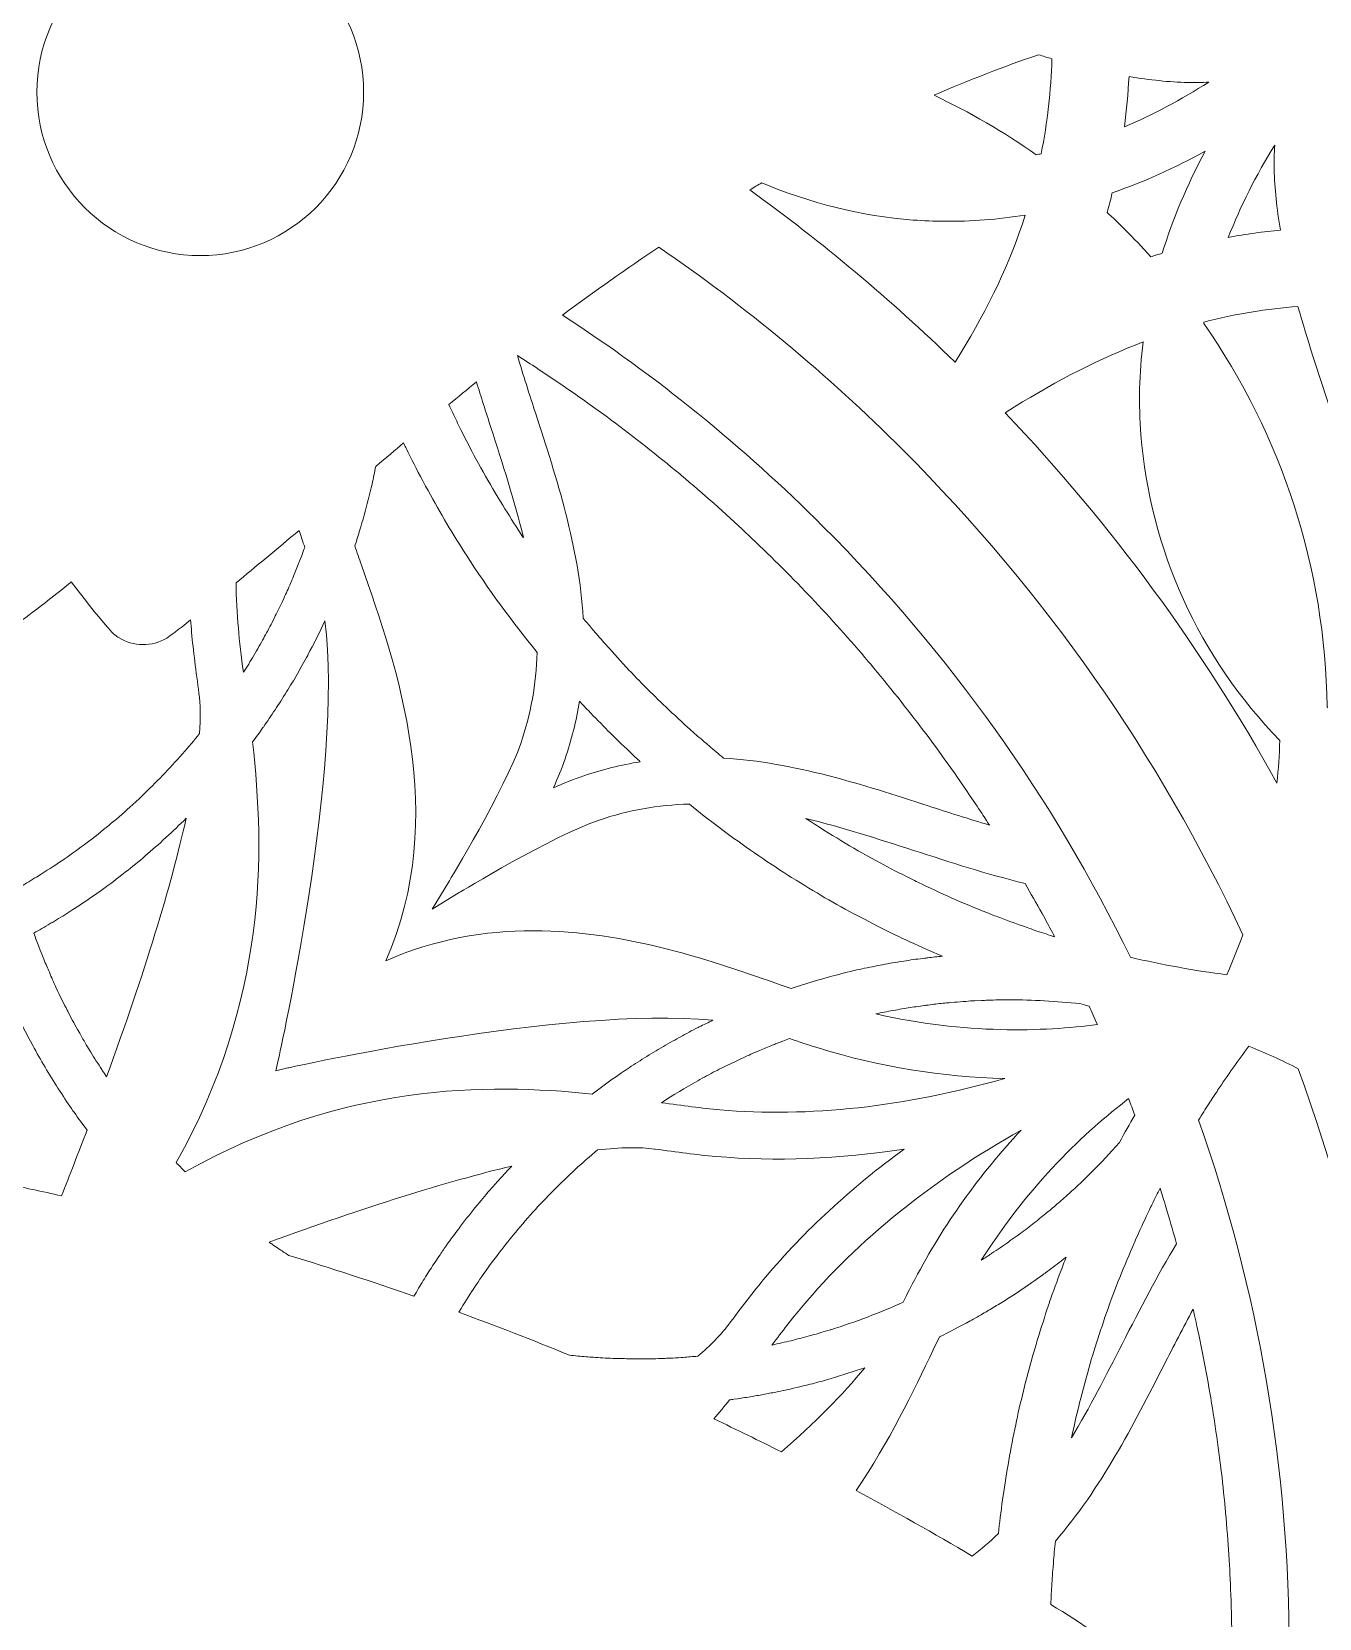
# Model space of a CAD drawing. Header units: millimetres. Extents: x 31 to 886, y -1164 to 562.
# Drawn here: x 218.8 to 302.2, y -901.2 to -798.5 of the extents above; entities that cross this region are included whole.
import ezdxf

# ---------------------------------------------------------------- set-up
doc = ezdxf.new("R2010")
doc.units = ezdxf.units.MM
doc.header["$MEASUREMENT"] = 0
doc.layers.add('Layer 2', color=7, linetype='Continuous')

msp = doc.modelspace()

# ---------------------------------------------------------------- linework, layer by layer
at = {"layer": 'Layer 2', "lineweight": 0}
for points, knots in [([(229.7, -812.98), (223.87, -812.98), (219.12, -808.24), (219.12, -802.4), (219.12, -796.57), (223.87, -791.82), (229.7, -791.82), (235.54, -791.82), (240.28, -796.57), (240.28, -802.4), (240.28, -808.24), (235.54, -812.98), (229.7, -812.98)], [0, 0, 0, 0, 1, 1, 1, 2, 2, 2, 3, 3, 3, 4, 4, 4, 4]), ([(284.16, -806.39), (284.05, -806.41), (283.95, -806.44), (283.84, -806.46), (281.75, -804.98), (279.53, -803.69), (277.22, -802.6), (279.48, -801.62), (281.73, -800.75), (283.98, -799.98), (284.27, -800.07), (284.56, -800.16), (284.86, -800.24), (284.8, -802.29), (284.57, -804.36), (284.16, -806.39)], [0, 0, 0, 0, 1, 1, 1, 2, 2, 2, 3, 3, 3, 4, 4, 4, 5, 5, 5, 5]), ([(289.55, -804.65), (289.69, -803.56), (289.79, -802.47), (289.85, -801.39), (291.21, -801.62), (292.46, -801.74), (293.65, -801.78), (294.1, -801.79), (294.55, -801.78), (295.01, -801.75), (293.22, -802.9), (291.39, -803.87), (289.55, -804.65)], [0, 0, 0, 0, 1, 1, 1, 2, 2, 2, 3, 3, 3, 4, 4, 4, 4]), ([(294.77, -806.23), (293.62, -808.39), (292.69, -810.6), (292, -812.83), (291.75, -812.9), (291.5, -812.98), (291.26, -813.06), (290.67, -812.4), (290.14, -811.85), (289.63, -811.33), (289.21, -810.92), (288.79, -810.52), (288.43, -810.19), (288.55, -809.76), (288.66, -809.33), (288.76, -808.92), (290.79, -808.22), (292.81, -807.31), (294.77, -806.23)], [0, 0, 0, 0, 1, 1, 1, 2, 2, 2, 3, 3, 3, 4, 4, 4, 5, 5, 5, 6, 6, 6, 6]), ([(299.65, -811.33), (298.56, -811.43), (297.43, -811.59), (296.28, -811.8), (297.06, -809.79), (298.07, -807.79), (299.29, -805.83), (299.25, -806.36), (299.24, -806.88), (299.25, -807.39), (299.28, -808.63), (299.41, -809.92), (299.65, -811.33)], [0, 0, 0, 0, 1, 1, 1, 2, 2, 2, 3, 3, 3, 4, 4, 4, 4]), ([(275.88, -810.68), (276.54, -810.73), (277.22, -810.76), (277.89, -810.76), (279.61, -810.78), (281.37, -810.64), (283.13, -810.36), (282.15, -813.41), (280.74, -816.41), (278.95, -819.28), (278.95, -819.28), (278.58, -819.87), (278.58, -819.87), (274.42, -815.83), (269.97, -812.1), (265.29, -808.73), (265.55, -808.57), (265.81, -808.42), (266.06, -808.27), (269.19, -809.59), (272.52, -810.41), (275.88, -810.68)], [0, 0, 0, 0, 1, 1, 1, 2, 2, 2, 3, 3, 3, 4, 4, 4, 5, 5, 5, 6, 6, 6, 7, 7, 7, 7]), ([(289.94, -858.41), (284.93, -848.1), (278.23, -838.71), (270.03, -830.51), (264.87, -825.35), (259.22, -820.77), (253.16, -816.83), (255.24, -815.28), (257.33, -813.82), (259.4, -812.43), (265.03, -816.29), (270.33, -820.68), (275.2, -825.56), (284.38, -834.74), (291.79, -845.3), (297.22, -856.95), (296.92, -857.79), (296.57, -858.64), (296.18, -859.54), (294.12, -859.27), (292.03, -858.89), (289.94, -858.41)], [0, 0, 0, 0, 1, 1, 1, 2, 2, 2, 3, 3, 3, 4, 4, 4, 5, 5, 5, 6, 6, 6, 7, 7, 7, 7]), ([(302.68, -842.19), (302.54, -833.23), (299.78, -824.66), (294.69, -817.38), (294.69, -817.35), (294.7, -817.32), (294.7, -817.29), (296.74, -816.76), (298.79, -816.41), (300.79, -816.28), (301.39, -818.42), (302.11, -820.56), (302.8, -822.64), (302.8, -822.64), (302.81, -822.66), (302.81, -822.66), (304.04, -826.36), (305.21, -829.86), (305.65, -832.98), (305.68, -833.18), (306.3, -837.83), (304.59, -843.9), (304.36, -843.72), (304.15, -843.54), (303.94, -843.37), (303.55, -843.02), (303.14, -842.65), (302.68, -842.19)], [0, 0, 0, 0, 1, 1, 1, 2, 2, 2, 3, 3, 3, 4, 4, 4, 5, 5, 5, 6, 6, 6, 7, 7, 7, 8, 8, 8, 9, 9, 9, 9]), ([(290.76, -818.57), (290.51, -820.6), (290.46, -822.62), (290.62, -824.58), (291.2, -832), (294.39, -839.02), (299.62, -844.38), (299.58, -845.31), (299.52, -846.23), (299.43, -847.13), (294.64, -838.46), (288.72, -830.4), (281.83, -823.16), (281.83, -823.16), (282.44, -822.78), (282.44, -822.78), (285.22, -821.04), (288.01, -819.63), (290.76, -818.57)], [0, 0, 0, 0, 1, 1, 1, 2, 2, 2, 3, 3, 3, 4, 4, 4, 5, 5, 5, 6, 6, 6, 6]), ([(276.84, -848.6), (272.58, -847.22), (268.18, -845.79), (263.59, -845.51), (263.28, -845.25), (262.96, -844.98), (262.65, -844.72), (262.52, -844.61), (262.4, -844.5), (262.27, -844.39), (261.97, -844.14), (261.68, -843.88), (261.38, -843.62), (261.16, -843.42), (260.94, -843.22), (260.72, -843.01), (260.72, -843.01), (260.61, -842.91), (260.61, -842.91), (260.43, -842.74), (260.25, -842.58), (260.07, -842.41), (259.53, -841.9), (259.12, -841.5), (258.72, -841.1), (258.34, -840.72), (257.93, -840.3), (257.44, -839.79), (257.31, -839.65), (257.18, -839.51), (257.05, -839.37), (257.05, -839.37), (256.93, -839.24), (256.93, -839.24), (256.7, -838.98), (256.47, -838.73), (256.24, -838.47), (256.03, -838.23), (255.81, -837.99), (255.6, -837.75), (255.45, -837.58), (255.3, -837.4), (255.15, -837.23), (255.15, -837.23), (255.04, -837.09), (255.04, -837.09), (254.86, -836.88), (254.68, -836.67), (254.51, -836.46), (254.23, -831.86), (252.8, -827.44), (251.41, -823.17), (251.02, -821.97), (250.62, -820.72), (250.24, -819.45), (250.68, -819.73), (251.12, -820.01), (251.55, -820.3), (251.55, -820.3), (251.59, -820.33), (251.59, -820.33), (253.15, -821.35), (254.72, -822.45), (256.27, -823.6), (256.27, -823.6), (256.32, -823.63), (256.32, -823.63), (257.81, -824.74), (259.3, -825.92), (260.75, -827.12), (260.75, -827.12), (260.86, -827.22), (260.86, -827.22), (262.28, -828.41), (263.69, -829.65), (265.04, -830.92), (265.04, -830.92), (265.18, -831.05), (265.18, -831.05), (266.51, -832.31), (267.84, -833.63), (269.12, -834.97), (269.12, -834.97), (269.26, -835.12), (269.26, -835.12), (270.53, -836.47), (271.78, -837.86), (272.96, -839.25), (272.96, -839.25), (273.1, -839.42), (273.1, -839.42), (274.3, -840.84), (275.46, -842.3), (276.56, -843.76), (276.56, -843.76), (276.69, -843.93), (276.69, -843.93), (277.81, -845.42), (278.89, -846.95), (279.91, -848.48), (279.91, -848.48), (280.01, -848.63), (280.01, -848.63), (280.28, -849.03), (280.54, -849.44), (280.81, -849.85), (279.46, -849.45), (278.13, -849.02), (276.84, -848.6)], [0, 0, 0, 0, 1, 1, 1, 2, 2, 2, 3, 3, 3, 4, 4, 4, 5, 5, 5, 6, 6, 6, 7, 7, 7, 8, 8, 8, 9, 9, 9, 10, 10, 10, 11, 11, 11, 12, 12, 12, 13, 13, 13, 14, 14, 14, 15, 15, 15, 16, 16, 16, 17, 17, 17, 18, 18, 18, 19, 19, 19, 20, 20, 20, 21, 21, 21, 22, 22, 22, 23, 23, 23, 24, 24, 24, 25, 25, 25, 26, 26, 26, 27, 27, 27, 28, 28, 28, 29, 29, 29, 30, 30, 30, 31, 31, 31, 32, 32, 32, 33, 33, 33, 34, 34, 34, 35, 35, 35, 36, 36, 36, 36]), ([(250.63, -831.23), (250.63, -831.23), (250.6, -831.2), (250.6, -831.2), (250.6, -831.2), (250.32, -830.76), (250.32, -830.76), (249.91, -830.14), (249.52, -829.51), (249.15, -828.91), (249.15, -828.91), (248.97, -828.62), (248.97, -828.62), (248.54, -827.89), (248.12, -827.16), (247.72, -826.44), (247.72, -826.44), (247.55, -826.13), (247.55, -826.13), (247.23, -825.53), (246.91, -824.9), (246.58, -824.26), (246.58, -824.26), (246.56, -824.21), (246.56, -824.21), (246.48, -824.05), (246.39, -823.88), (246.31, -823.71), (246.14, -823.35), (245.97, -822.99), (245.8, -822.63), (246.4, -822.14), (246.99, -821.65), (247.59, -821.16), (247.88, -822.12), (248.2, -823.09), (248.52, -824.1), (249.28, -826.44), (250.06, -828.84), (250.63, -831.23)], [0, 0, 0, 0, 1, 1, 1, 2, 2, 2, 3, 3, 3, 4, 4, 4, 5, 5, 5, 6, 6, 6, 7, 7, 7, 8, 8, 8, 9, 9, 9, 10, 10, 10, 11, 11, 11, 12, 12, 12, 13, 13, 13, 13]), ([(240.14, -833.02), (239.99, -832.59), (239.85, -832.18), (239.71, -831.78), (240.14, -830.47), (240.52, -829.12), (240.83, -827.77), (240.91, -827.39), (240.99, -827.01), (241.07, -826.63), (241.73, -826.07), (242.34, -825.56), (242.87, -825.11), (242.92, -825.21), (242.96, -825.31), (243.01, -825.41), (243.01, -825.41), (243.05, -825.49), (243.05, -825.49), (243.37, -826.14), (243.72, -826.82), (244.11, -827.56), (244.11, -827.56), (244.3, -827.91), (244.3, -827.91), (244.71, -828.67), (245.1, -829.37), (245.52, -830.08), (245.93, -830.77), (246.36, -831.47), (246.84, -832.22), (246.84, -832.22), (246.94, -832.38), (246.94, -832.38), (248.34, -834.55), (249.88, -836.67), (251.52, -838.67), (251.46, -840.74), (251.11, -842.67), (250.46, -844.57), (249.44, -847.52), (245.83, -853.47), (245.79, -853.53), (245.79, -853.53), (244.73, -855.29), (244.73, -855.29), (244.73, -855.29), (246.48, -854.22), (246.48, -854.22), (246.54, -854.18), (252.54, -850.54), (255.53, -849.53), (257.41, -848.89), (259.33, -848.55), (261.38, -848.49), (262.01, -849.01), (262.67, -849.52), (263.34, -850.03), (263.34, -850.03), (263.48, -850.13), (263.48, -850.13), (264.87, -851.17), (266.31, -852.16), (267.76, -853.09), (267.76, -853.09), (268, -853.24), (268, -853.24), (268.78, -853.73), (269.48, -854.15), (270.16, -854.55), (270.83, -854.94), (271.54, -855.33), (272.32, -855.75), (272.32, -855.75), (272.72, -855.95), (272.72, -855.95), (273.49, -856.36), (274.18, -856.71), (274.84, -857.02), (274.84, -857.02), (274.89, -857.05), (274.89, -857.05), (275.54, -857.36), (276.25, -857.68), (277.05, -858.03), (277.05, -858.03), (277.56, -858.25), (277.56, -858.25), (277.63, -858.28), (277.7, -858.31), (277.76, -858.34), (277.44, -858.37), (277.12, -858.4), (276.81, -858.44), (276.74, -858.45), (276.67, -858.46), (276.6, -858.47), (276.6, -858.47), (276.49, -858.48), (276.49, -858.48), (276.08, -858.53), (275.67, -858.59), (275.26, -858.65), (275.26, -858.65), (275.03, -858.69), (275.03, -858.69), (274.59, -858.76), (274.16, -858.83), (273.73, -858.92), (273.73, -858.92), (273.58, -858.95), (273.58, -858.95), (273.12, -859.04), (272.67, -859.13), (272.22, -859.23), (272.22, -859.23), (272.14, -859.25), (272.14, -859.25), (271.67, -859.36), (271.19, -859.48), (270.7, -859.61), (269.78, -859.85), (268.87, -860.13), (267.96, -860.43), (267.96, -860.43), (267.33, -860.21), (267.33, -860.21), (263.02, -858.69), (257.33, -856.69), (251.27, -856.69), (248.14, -856.69), (244.91, -857.22), (241.72, -858.63), (245.85, -849.26), (242.44, -839.54), (240.14, -833.02)], [0, 0, 0, 0, 1, 1, 1, 2, 2, 2, 3, 3, 3, 4, 4, 4, 5, 5, 5, 6, 6, 6, 7, 7, 7, 8, 8, 8, 9, 9, 9, 10, 10, 10, 11, 11, 11, 12, 12, 12, 13, 13, 13, 14, 14, 14, 15, 15, 15, 16, 16, 16, 17, 17, 17, 18, 18, 18, 19, 19, 19, 20, 20, 20, 21, 21, 21, 22, 22, 22, 23, 23, 23, 24, 24, 24, 25, 25, 25, 26, 26, 26, 27, 27, 27, 28, 28, 28, 29, 29, 29, 30, 30, 30, 31, 31, 31, 32, 32, 32, 33, 33, 33, 34, 34, 34, 35, 35, 35, 36, 36, 36, 37, 37, 37, 38, 38, 38, 39, 39, 39, 40, 40, 40, 41, 41, 41, 42, 42, 42, 43, 43, 43, 44, 44, 44, 45, 45, 45, 45]), ([(236.47, -831.87), (236.4, -832.05), (236.34, -832.22), (236.27, -832.4), (236.27, -832.4), (236.13, -832.76), (236.13, -832.76), (236.11, -832.83), (236.08, -832.9), (236.05, -832.97), (235.94, -833.26), (235.82, -833.55), (235.69, -833.86), (235.69, -833.86), (235.63, -834), (235.63, -834), (235.6, -834.07), (235.57, -834.14), (235.55, -834.2), (235.41, -834.53), (235.26, -834.85), (235.11, -835.17), (235.11, -835.17), (235, -835.41), (235, -835.41), (234.84, -835.76), (234.67, -836.1), (234.5, -836.44), (234.5, -836.44), (234.43, -836.59), (234.43, -836.59), (234.24, -836.95), (234.05, -837.31), (233.85, -837.67), (233.85, -837.67), (233.82, -837.74), (233.82, -837.74), (233.61, -838.11), (233.4, -838.48), (233.18, -838.86), (233.18, -838.86), (233.17, -838.88), (233.17, -838.88), (232.95, -839.24), (232.73, -839.61), (232.5, -839.96), (232.36, -838.94), (232.24, -837.97), (232.17, -837.1), (232.08, -836.14), (232.03, -835.16), (232.02, -834.16), (233.28, -833.13), (234.69, -831.95), (236.11, -830.77), (236.22, -831.13), (236.34, -831.49), (236.47, -831.87)], [0, 0, 0, 0, 1, 1, 1, 2, 2, 2, 3, 3, 3, 4, 4, 4, 5, 5, 5, 6, 6, 6, 7, 7, 7, 8, 8, 8, 9, 9, 9, 10, 10, 10, 11, 11, 11, 12, 12, 12, 13, 13, 13, 14, 14, 14, 15, 15, 15, 16, 16, 16, 17, 17, 17, 18, 18, 18, 19, 19, 19, 19]), ([(216.56, -841.17), (216.57, -840.91), (216.58, -840.66), (216.6, -840.4), (216.61, -840.25), (216.62, -840.11), (216.63, -839.96), (216.63, -839.96), (216.65, -839.76), (216.65, -839.76), (216.7, -839.07), (216.76, -838.43), (216.83, -837.82), (217.31, -837.31), (217.77, -836.9), (218.19, -836.57), (219.32, -835.72), (220.39, -834.9), (221.32, -834.13), (221.33, -834.12), (221.34, -834.11), (221.35, -834.1), (223.83, -837.35), (224.16, -837.56), (224.41, -837.71), (225.37, -838.31), (226.57, -838.32), (227.54, -837.74), (227.71, -837.64), (228.27, -837.21), (229.08, -836.56), (229.1, -836.83), (229.12, -837.1), (229.14, -837.37), (229.25, -838.57), (229.43, -839.89), (229.62, -841.31), (229.72, -842.02), (229.73, -842.9), (229.66, -843.93), (229.32, -844.35), (228.96, -844.78), (228.55, -845.24), (228.55, -845.24), (228.38, -845.44), (228.38, -845.44), (227.55, -846.36), (226.67, -847.26), (225.76, -848.12), (225.76, -848.12), (225.52, -848.34), (225.52, -848.34), (225.02, -848.81), (224.56, -849.22), (224.1, -849.6), (223.69, -849.95), (223.23, -850.32), (222.7, -850.73), (222.7, -850.73), (222.38, -850.97), (222.38, -850.97), (221.85, -851.37), (221.36, -851.72), (220.9, -852.05), (220.9, -852.05), (220.87, -852.07), (220.87, -852.07), (220.43, -852.37), (219.95, -852.68), (219.39, -853.03), (219.26, -853.11), (219.13, -853.19), (219, -853.27), (218.63, -853.5), (218.3, -853.7), (217.99, -853.88), (217.02, -850.29), (216.52, -846.6), (216.52, -842.87), (216.52, -842.29), (216.54, -841.71), (216.56, -841.17)], [0, 0, 0, 0, 1, 1, 1, 2, 2, 2, 3, 3, 3, 4, 4, 4, 5, 5, 5, 6, 6, 6, 7, 7, 7, 8, 8, 8, 9, 9, 9, 10, 10, 10, 11, 11, 11, 12, 12, 12, 13, 13, 13, 14, 14, 14, 15, 15, 15, 16, 16, 16, 17, 17, 17, 18, 18, 18, 19, 19, 19, 20, 20, 20, 21, 21, 21, 22, 22, 22, 23, 23, 23, 24, 24, 24, 25, 25, 25, 26, 26, 26, 27, 27, 27, 27]), ([(228.73, -872.3), (228.72, -872.29), (228.71, -872.28), (228.69, -872.26), (228.51, -872.08), (228.33, -871.89), (228.15, -871.7), (234.02, -861.2), (233.9, -851.66), (233.09, -844.46), (233.32, -844.16), (233.54, -843.85), (233.76, -843.54), (233.76, -843.54), (233.79, -843.5), (233.79, -843.5), (234.04, -843.14), (234.29, -842.77), (234.55, -842.38), (234.8, -842.01), (235.04, -841.63), (235.29, -841.23), (235.53, -840.85), (235.76, -840.46), (235.99, -840.05), (236.22, -839.66), (236.44, -839.26), (236.66, -838.86), (236.66, -838.86), (236.66, -838.85), (236.66, -838.85), (237.05, -838.12), (237.43, -837.38), (237.78, -836.63), (239.01, -846.09), (234.82, -864.78), (234.77, -864.98), (234.77, -864.98), (234.6, -865.75), (234.6, -865.75), (234.6, -865.75), (235.37, -865.57), (235.37, -865.57), (235.56, -865.53), (253.22, -861.57), (262.9, -862.48), (262.6, -862.62), (262.31, -862.77), (262.01, -862.92), (262.01, -862.92), (261.95, -862.95), (261.95, -862.95), (261.55, -863.15), (261.16, -863.36), (260.78, -863.57), (260.78, -863.57), (260.72, -863.6), (260.72, -863.6), (260.33, -863.82), (259.94, -864.04), (259.55, -864.27), (259.55, -864.27), (259.51, -864.29), (259.51, -864.29), (259.12, -864.52), (258.74, -864.75), (258.33, -865.01), (257.94, -865.25), (257.56, -865.5), (257.21, -865.74), (257.21, -865.74), (257.18, -865.76), (257.18, -865.76), (256.47, -866.24), (255.77, -866.74), (255.09, -867.26), (248.19, -866.56), (239.02, -866.54), (228.73, -872.3)], [0, 0, 0, 0, 1, 1, 1, 2, 2, 2, 3, 3, 3, 4, 4, 4, 5, 5, 5, 6, 6, 6, 7, 7, 7, 8, 8, 8, 9, 9, 9, 10, 10, 10, 11, 11, 11, 12, 12, 12, 13, 13, 13, 14, 14, 14, 15, 15, 15, 16, 16, 16, 17, 17, 17, 18, 18, 18, 19, 19, 19, 20, 20, 20, 21, 21, 21, 22, 22, 22, 23, 23, 23, 24, 24, 24, 25, 25, 25, 26, 26, 26, 26]), ([(258.2, -845.75), (256.96, -845.95), (255.73, -846.25), (254.55, -846.66), (253.89, -846.88), (253.23, -847.14), (252.57, -847.44), (252.86, -846.81), (253.11, -846.19), (253.33, -845.56), (253.74, -844.35), (254.06, -843.1), (254.26, -841.83), (254.44, -842.02), (254.62, -842.2), (254.79, -842.39), (254.79, -842.39), (254.82, -842.42), (254.82, -842.42), (255.27, -842.89), (255.69, -843.32), (256.1, -843.74), (256.54, -844.18), (257.01, -844.63), (257.54, -845.13), (257.54, -845.13), (257.57, -845.16), (257.57, -845.16), (257.77, -845.35), (257.98, -845.55), (258.2, -845.75)], [0, 0, 0, 0, 1, 1, 1, 2, 2, 2, 3, 3, 3, 4, 4, 4, 5, 5, 5, 6, 6, 6, 7, 7, 7, 8, 8, 8, 9, 9, 9, 10, 10, 10, 10]), ([(221.9, -863.33), (221.9, -863.33), (221.75, -863.08), (221.75, -863.08), (221.53, -862.69), (221.32, -862.29), (221.12, -861.9), (221.12, -861.9), (221.08, -861.83), (221.08, -861.83), (220.89, -861.46), (220.7, -861.07), (220.48, -860.62), (220.48, -860.62), (220.36, -860.35), (220.36, -860.35), (220.21, -860.03), (220.07, -859.71), (219.93, -859.38), (219.87, -859.25), (219.82, -859.12), (219.76, -858.99), (219.64, -858.69), (219.51, -858.39), (219.39, -858.09), (219.39, -858.09), (219.34, -857.95), (219.34, -857.95), (219.31, -857.87), (219.28, -857.79), (219.25, -857.71), (219.14, -857.42), (219.03, -857.13), (218.92, -856.84), (219.26, -856.65), (219.61, -856.45), (219.99, -856.23), (220.08, -856.17), (220.17, -856.12), (220.26, -856.07), (220.26, -856.07), (220.4, -855.98), (220.4, -855.98), (220.75, -855.77), (221.11, -855.54), (221.46, -855.32), (221.46, -855.32), (221.84, -855.07), (221.84, -855.07), (222.32, -854.76), (222.75, -854.46), (223.16, -854.17), (223.16, -854.17), (223.19, -854.14), (223.19, -854.14), (223.66, -853.81), (224.14, -853.45), (224.62, -853.08), (224.62, -853.08), (224.71, -853.01), (224.71, -853.01), (225.13, -852.68), (225.56, -852.33), (225.98, -851.98), (225.98, -851.98), (226.12, -851.86), (226.12, -851.86), (227.04, -851.08), (227.93, -850.26), (228.79, -849.41), (227.82, -853.79), (226.09, -859.41), (223.64, -866.15), (223.55, -866.01), (223.45, -865.87), (223.36, -865.73), (223.36, -865.73), (223.33, -865.68), (223.33, -865.68), (223.09, -865.31), (222.85, -864.94), (222.61, -864.56), (222.61, -864.56), (222.47, -864.32), (222.47, -864.32), (222.27, -863.99), (222.08, -863.66), (221.9, -863.33)], [0, 0, 0, 0, 1, 1, 1, 2, 2, 2, 3, 3, 3, 4, 4, 4, 5, 5, 5, 6, 6, 6, 7, 7, 7, 8, 8, 8, 9, 9, 9, 10, 10, 10, 11, 11, 11, 12, 12, 12, 13, 13, 13, 14, 14, 14, 15, 15, 15, 16, 16, 16, 17, 17, 17, 18, 18, 18, 19, 19, 19, 20, 20, 20, 21, 21, 21, 22, 22, 22, 23, 23, 23, 24, 24, 24, 25, 25, 25, 26, 26, 26, 27, 27, 27, 28, 28, 28, 29, 29, 29, 29]), ([(283.89, -856.71), (283.72, -856.65), (283.55, -856.59), (283.37, -856.53), (283.37, -856.53), (283.25, -856.48), (283.25, -856.48), (282.64, -856.27), (282.05, -856.06), (281.49, -855.84), (281.49, -855.84), (281.35, -855.79), (281.35, -855.79), (281.21, -855.74), (281.07, -855.69), (280.94, -855.63), (280.11, -855.31), (279.36, -855.01), (278.64, -854.69), (278.64, -854.69), (278.6, -854.67), (278.6, -854.67), (277.91, -854.37), (277.19, -854.04), (276.41, -853.66), (276.26, -853.59), (276.1, -853.51), (275.95, -853.44), (275.27, -853.1), (274.6, -852.76), (273.97, -852.43), (273.97, -852.43), (273.73, -852.3), (273.73, -852.3), (272.22, -851.48), (270.72, -850.59), (269.26, -849.64), (269.26, -849.64), (268.98, -849.46), (268.98, -849.46), (268.96, -849.44), (268.94, -849.43), (268.92, -849.42), (271.27, -849.99), (273.61, -850.75), (275.9, -851.49), (278.24, -852.24), (280.65, -853.03), (283.12, -853.63), (283.47, -854.24), (283.84, -854.89), (284.22, -855.58), (284.22, -855.58), (284.41, -855.92), (284.41, -855.92), (284.63, -856.32), (284.84, -856.71), (285.03, -857.08), (284.67, -856.96), (284.29, -856.84), (283.89, -856.71)], [0, 0, 0, 0, 1, 1, 1, 2, 2, 2, 3, 3, 3, 4, 4, 4, 5, 5, 5, 6, 6, 6, 7, 7, 7, 8, 8, 8, 9, 9, 9, 10, 10, 10, 11, 11, 11, 12, 12, 12, 13, 13, 13, 14, 14, 14, 15, 15, 15, 16, 16, 16, 17, 17, 17, 18, 18, 18, 19, 19, 19, 20, 20, 20, 20]), ([(203.17, -862.03), (204.87, -861.81), (206.57, -861.49), (208.23, -861.07), (208.23, -861.07), (208.31, -861.05), (208.31, -861.05), (208.92, -860.9), (209.48, -860.74), (210.01, -860.58), (210.01, -860.58), (210.06, -860.57), (210.06, -860.57), (210.54, -860.43), (211.04, -860.27), (211.59, -860.08), (211.68, -860.05), (211.76, -860.02), (211.85, -859.99), (212.42, -859.8), (212.93, -859.61), (213.41, -859.43), (213.41, -859.43), (213.5, -859.39), (213.5, -859.39), (213.94, -859.22), (214.39, -859.03), (214.88, -858.82), (215.01, -858.77), (215.13, -858.71), (215.25, -858.66), (215.6, -858.51), (215.91, -858.37), (216.2, -858.24), (216.3, -858.52), (216.41, -858.82), (216.55, -859.16), (216.6, -859.29), (216.65, -859.42), (216.7, -859.55), (216.86, -859.93), (217.02, -860.32), (217.19, -860.7), (217.19, -860.7), (217.23, -860.81), (217.23, -860.81), (217.26, -860.87), (217.29, -860.93), (217.31, -860.99), (217.53, -861.47), (217.75, -861.95), (217.97, -862.41), (217.97, -862.41), (218.08, -862.62), (218.08, -862.62), (218.28, -863.03), (218.49, -863.44), (218.71, -863.84), (218.71, -863.84), (218.86, -864.12), (218.86, -864.12), (219.37, -865.06), (219.92, -865.99), (220.49, -866.89), (220.49, -866.89), (220.62, -867.09), (220.62, -867.09), (220.91, -867.54), (221.19, -867.94), (221.46, -868.34), (221.46, -868.34), (221.53, -868.44), (221.53, -868.44), (221.81, -868.84), (222.09, -869.22), (222.37, -869.59), (221.8, -871.09), (221.25, -872.52), (220.72, -873.85), (219.47, -873.57), (218.22, -873.3), (216.97, -873.05), (210.83, -871.81), (204.9, -871.35), (199.18, -871.31), (200.13, -868.99), (201.53, -865.69), (203.17, -862.03)], [0, 0, 0, 0, 1, 1, 1, 2, 2, 2, 3, 3, 3, 4, 4, 4, 5, 5, 5, 6, 6, 6, 7, 7, 7, 8, 8, 8, 9, 9, 9, 10, 10, 10, 11, 11, 11, 12, 12, 12, 13, 13, 13, 14, 14, 14, 15, 15, 15, 16, 16, 16, 17, 17, 17, 18, 18, 18, 19, 19, 19, 20, 20, 20, 21, 21, 21, 22, 22, 22, 23, 23, 23, 24, 24, 24, 25, 25, 25, 26, 26, 26, 27, 27, 27, 28, 28, 28, 29, 29, 29, 29]), ([(286.67, -861.41), (286.67, -861.41), (286.96, -861.49), (286.96, -861.49), (287.06, -861.52), (287.16, -861.55), (287.27, -861.58), (287.44, -861.95), (287.62, -862.34), (287.8, -862.76), (284.31, -863.22), (279.27, -863.4), (273.46, -862.07), (273.64, -862.03), (273.82, -861.99), (274, -861.96), (274, -861.96), (274.15, -861.93), (274.15, -861.93), (274.53, -861.86), (274.91, -861.79), (275.29, -861.72), (275.29, -861.72), (275.54, -861.68), (275.54, -861.68), (275.89, -861.63), (276.25, -861.58), (276.6, -861.53), (276.68, -861.52), (276.76, -861.51), (276.85, -861.5), (276.85, -861.5), (276.98, -861.48), (276.98, -861.48), (277.3, -861.44), (277.61, -861.4), (277.93, -861.37), (278.05, -861.36), (278.17, -861.35), (278.29, -861.34), (278.29, -861.34), (278.54, -861.32), (278.54, -861.32), (278.79, -861.3), (279.04, -861.27), (279.29, -861.26), (279.49, -861.24), (279.68, -861.23), (279.87, -861.23), (279.87, -861.23), (280.3, -861.2), (280.3, -861.2), (280.43, -861.2), (280.56, -861.19), (280.68, -861.19), (281.18, -861.17), (281.64, -861.16), (282.1, -861.16), (283.6, -861.16), (285.14, -861.25), (286.67, -861.41)], [0, 0, 0, 0, 1, 1, 1, 2, 2, 2, 3, 3, 3, 4, 4, 4, 5, 5, 5, 6, 6, 6, 7, 7, 7, 8, 8, 8, 9, 9, 9, 10, 10, 10, 11, 11, 11, 12, 12, 12, 13, 13, 13, 14, 14, 14, 15, 15, 15, 16, 16, 16, 17, 17, 17, 18, 18, 18, 19, 19, 19, 20, 20, 20, 20]), ([(263.18, -865.73), (263.54, -865.54), (263.9, -865.36), (264.27, -865.19), (264.27, -865.19), (264.5, -865.08), (264.5, -865.08), (264.83, -864.93), (265.16, -864.77), (265.49, -864.62), (265.57, -864.59), (265.64, -864.56), (265.72, -864.53), (265.72, -864.53), (265.93, -864.44), (265.93, -864.44), (266.2, -864.32), (266.48, -864.21), (266.75, -864.1), (266.84, -864.06), (266.94, -864.03), (267.03, -863.99), (267.03, -863.99), (267.42, -863.84), (267.42, -863.84), (267.57, -863.78), (267.72, -863.73), (267.87, -863.67), (268.45, -863.87), (269.11, -864.09), (269.72, -864.28), (273.7, -865.5), (277.75, -866.16), (281.8, -866.25), (275.32, -868.1), (269.12, -868.78), (263.34, -868.28), (262.21, -868.18), (260.93, -868), (259.57, -867.82), (260.33, -867.32), (261.12, -866.85), (261.92, -866.4), (262.3, -866.19), (262.68, -865.98), (263.07, -865.78), (263.07, -865.78), (263.18, -865.73), (263.18, -865.73)], [0, 0, 0, 0, 1, 1, 1, 2, 2, 2, 3, 3, 3, 4, 4, 4, 5, 5, 5, 6, 6, 6, 7, 7, 7, 8, 8, 8, 9, 9, 9, 10, 10, 10, 11, 11, 11, 12, 12, 12, 13, 13, 13, 14, 14, 14, 15, 15, 15, 16, 16, 16, 16]), ([(294.35, -868.95), (294.57, -868.59), (294.8, -868.24), (295.02, -867.89), (295.2, -867.63), (295.37, -867.36), (295.55, -867.09), (295.55, -867.09), (295.59, -867.02), (295.59, -867.02), (296.23, -866.06), (296.91, -865.1), (297.61, -864.16), (298.7, -864.6), (299.77, -865.09), (300.81, -865.62), (305.22, -877.69), (307.45, -890.4), (307.45, -903.41), (307.45, -907.76), (307.19, -912.08), (306.69, -916.35), (304.49, -914.49), (302.24, -912.68), (299.96, -910.92), (300.14, -908.43), (300.23, -905.93), (300.23, -903.42), (300.23, -891.57), (298.25, -879.97), (294.35, -868.95)], [0, 0, 0, 0, 1, 1, 1, 2, 2, 2, 3, 3, 3, 4, 4, 4, 5, 5, 5, 6, 6, 6, 7, 7, 7, 8, 8, 8, 9, 9, 9, 10, 10, 10, 10]), ([(289.82, -867.56), (289.96, -867.91), (290.09, -868.26), (290.22, -868.62), (289.89, -869.19), (289.56, -869.78), (289.23, -870.39), (288.58, -871.12), (288.03, -871.72), (287.48, -872.26), (287.15, -872.6), (286.79, -872.94), (286.43, -873.28), (286.3, -873.4), (286.18, -873.51), (286.05, -873.62), (286.05, -873.62), (285.75, -873.89), (285.75, -873.89), (285.62, -874.01), (285.49, -874.13), (285.36, -874.24), (285.12, -874.45), (284.87, -874.66), (284.62, -874.87), (284.62, -874.87), (284.49, -874.97), (284.49, -874.97), (284.42, -875.03), (284.35, -875.09), (284.27, -875.15), (283.98, -875.39), (283.68, -875.62), (283.38, -875.85), (283.38, -875.85), (283.17, -876.02), (283.17, -876.02), (282.84, -876.27), (282.51, -876.51), (282.16, -876.75), (282.16, -876.75), (282.06, -876.83), (282.06, -876.83), (281.7, -877.09), (281.33, -877.33), (280.97, -877.57), (280.97, -877.57), (280.92, -877.61), (280.92, -877.61), (280.71, -877.74), (280.5, -877.88), (280.28, -878.02), (283.42, -873.07), (287.06, -869.67), (289.82, -867.56)], [0, 0, 0, 0, 1, 1, 1, 2, 2, 2, 3, 3, 3, 4, 4, 4, 5, 5, 5, 6, 6, 6, 7, 7, 7, 8, 8, 8, 9, 9, 9, 10, 10, 10, 11, 11, 11, 12, 12, 12, 13, 13, 13, 14, 14, 14, 15, 15, 15, 16, 16, 16, 17, 17, 17, 18, 18, 18, 18]), ([(282.86, -869.6), (280.17, -872.46), (277.86, -875.7), (275.98, -879.26), (275.76, -879.67), (275.52, -880.13), (275.22, -880.74), (273.71, -881.42), (272.13, -882.02), (270.54, -882.52), (270.54, -882.52), (270.49, -882.53), (270.49, -882.53), (270.09, -882.65), (269.69, -882.77), (269.3, -882.88), (269.3, -882.88), (269.23, -882.9), (269.23, -882.9), (268.83, -883.01), (268.42, -883.11), (268.03, -883.21), (268.03, -883.21), (267.97, -883.23), (267.97, -883.23), (267.56, -883.32), (267.16, -883.42), (266.72, -883.51), (267.4, -882.62), (268.04, -881.79), (268.64, -881.07), (272.31, -876.7), (277.09, -872.84), (282.86, -869.6)], [0, 0, 0, 0, 1, 1, 1, 2, 2, 2, 3, 3, 3, 4, 4, 4, 5, 5, 5, 6, 6, 6, 7, 7, 7, 8, 8, 8, 9, 9, 9, 10, 10, 10, 11, 11, 11, 11]), ([(246.6, -881.14), (246.91, -880.63), (247.2, -880.17), (247.48, -879.75), (247.48, -879.75), (247.57, -879.62), (247.57, -879.62), (247.89, -879.13), (248.24, -878.64), (248.63, -878.11), (248.63, -878.11), (248.81, -877.88), (248.81, -877.88), (249.19, -877.37), (249.54, -876.92), (249.88, -876.5), (249.88, -876.5), (249.95, -876.42), (249.95, -876.42), (250.37, -875.91), (250.79, -875.41), (251.24, -874.91), (251.68, -874.43), (252.13, -873.95), (252.59, -873.49), (252.59, -873.49), (252.6, -873.48), (252.6, -873.48), (253.5, -872.57), (254.45, -871.7), (255.43, -870.88), (256.92, -870.71), (258.17, -870.69), (259.13, -870.82), (259.13, -870.82), (259.16, -870.82), (259.16, -870.82), (260.56, -871.02), (261.88, -871.2), (263.07, -871.3), (266.97, -871.64), (271.07, -871.48), (275.29, -870.82), (271.84, -873.34), (268.83, -876.12), (266.31, -879.12), (265.54, -880.04), (264.74, -881.1), (263.89, -882.22), (263.89, -882.22), (263.87, -882.25), (263.87, -882.25), (263.41, -882.85), (262.76, -883.52), (261.92, -884.23), (261.76, -884.25), (261.6, -884.26), (261.43, -884.27), (261.43, -884.27), (261.34, -884.28), (261.34, -884.28), (261.18, -884.29), (261.01, -884.3), (260.85, -884.32), (260.61, -884.33), (260.37, -884.35), (260.12, -884.36), (259.97, -884.36), (259.82, -884.37), (259.67, -884.38), (259.67, -884.38), (259.53, -884.38), (259.53, -884.38), (259.32, -884.39), (259.11, -884.4), (258.9, -884.4), (258.7, -884.4), (258.51, -884.4), (258.31, -884.4), (258.31, -884.4), (258.22, -884.4), (258.22, -884.4), (257.87, -884.4), (257.52, -884.4), (257.17, -884.39), (257.17, -884.39), (257.07, -884.39), (257.07, -884.39), (256.9, -884.39), (256.74, -884.38), (256.57, -884.38), (256.36, -884.37), (256.14, -884.36), (255.93, -884.35), (255.72, -884.34), (255.5, -884.32), (255.29, -884.31), (255.29, -884.31), (255.16, -884.3), (255.16, -884.3), (255.01, -884.29), (254.85, -884.28), (254.69, -884.27), (254.33, -884.24), (253.97, -884.2), (253.61, -884.17), (251.24, -883.19), (248.85, -882.27), (246.45, -881.39), (246.5, -881.3), (246.55, -881.22), (246.6, -881.14)], [0, 0, 0, 0, 1, 1, 1, 2, 2, 2, 3, 3, 3, 4, 4, 4, 5, 5, 5, 6, 6, 6, 7, 7, 7, 8, 8, 8, 9, 9, 9, 10, 10, 10, 11, 11, 11, 12, 12, 12, 13, 13, 13, 14, 14, 14, 15, 15, 15, 16, 16, 16, 17, 17, 17, 18, 18, 18, 19, 19, 19, 20, 20, 20, 21, 21, 21, 22, 22, 22, 23, 23, 23, 24, 24, 24, 25, 25, 25, 26, 26, 26, 27, 27, 27, 28, 28, 28, 29, 29, 29, 30, 30, 30, 31, 31, 31, 32, 32, 32, 33, 33, 33, 34, 34, 34, 35, 35, 35, 36, 36, 36, 37, 37, 37, 37]), ([(249.89, -871.92), (249.89, -871.92), (249.72, -872.09), (249.72, -872.09), (249.42, -872.42), (249.11, -872.74), (248.82, -873.08), (248.73, -873.17), (248.65, -873.27), (248.56, -873.36), (248.26, -873.71), (247.96, -874.07), (247.66, -874.43), (247.66, -874.43), (247.49, -874.63), (247.49, -874.63), (247.13, -875.08), (246.77, -875.53), (246.44, -875.98), (246.14, -876.37), (245.83, -876.8), (245.5, -877.27), (245.43, -877.37), (245.36, -877.47), (245.29, -877.58), (245.29, -877.58), (245.24, -877.66), (245.24, -877.66), (245.02, -877.98), (244.8, -878.3), (244.59, -878.63), (244.49, -878.78), (244.39, -878.94), (244.3, -879.09), (244.09, -879.42), (243.89, -879.75), (243.7, -880.08), (243.7, -880.08), (243.62, -880.21), (243.62, -880.21), (243.59, -880.25), (243.57, -880.3), (243.54, -880.34), (240.86, -879.41), (238.16, -878.53), (235.44, -877.71), (235.24, -877.58), (235.05, -877.45), (234.85, -877.32), (234.85, -877.32), (234.82, -877.3), (234.82, -877.3), (234.68, -877.2), (234.53, -877.11), (234.39, -877.01), (234.31, -876.95), (234.24, -876.9), (234.16, -876.85), (240.37, -874.59), (245.65, -872.93), (249.89, -871.92)], [0, 0, 0, 0, 1, 1, 1, 2, 2, 2, 3, 3, 3, 4, 4, 4, 5, 5, 5, 6, 6, 6, 7, 7, 7, 8, 8, 8, 9, 9, 9, 10, 10, 10, 11, 11, 11, 12, 12, 12, 13, 13, 13, 14, 14, 14, 15, 15, 15, 16, 16, 16, 17, 17, 17, 18, 18, 18, 19, 19, 19, 20, 20, 20, 20]), ([(287.43, -884.39), (287.43, -884.39), (287.49, -884.2), (287.49, -884.2), (287.71, -883.47), (287.95, -882.73), (288.19, -882.01), (288.19, -882.01), (288.29, -881.71), (288.29, -881.71), (288.82, -880.19), (289.42, -878.66), (290.07, -877.17), (290.12, -877.03), (290.18, -876.9), (290.24, -876.76), (290.24, -876.76), (290.3, -876.64), (290.3, -876.64), (290.54, -876.09), (290.8, -875.54), (291.07, -874.98), (291.07, -874.98), (291.16, -874.79), (291.16, -874.79), (291.22, -874.66), (291.28, -874.52), (291.35, -874.39), (291.53, -874.02), (291.7, -873.68), (291.86, -873.36), (291.98, -873.74), (292.11, -874.14), (292.23, -874.56), (292.23, -874.56), (292.32, -874.86), (292.32, -874.86), (292.55, -875.62), (292.75, -876.3), (292.93, -876.95), (291.69, -878.99), (290.6, -881.1), (289.4, -883.45), (288.36, -885.48), (287.3, -887.56), (286.13, -889.52), (286.49, -887.79), (286.93, -886.08), (287.43, -884.39)], [0, 0, 0, 0, 1, 1, 1, 2, 2, 2, 3, 3, 3, 4, 4, 4, 5, 5, 5, 6, 6, 6, 7, 7, 7, 8, 8, 8, 9, 9, 9, 10, 10, 10, 11, 11, 11, 12, 12, 12, 13, 13, 13, 14, 14, 14, 15, 15, 15, 16, 16, 16, 16]), ([(277.17, -883.83), (277.17, -883.83), (277.58, -882.98), (277.58, -882.98), (278.21, -882.67), (278.86, -882.33), (279.57, -881.94), (279.81, -881.81), (280.04, -881.68), (280.27, -881.55), (280.54, -881.4), (280.8, -881.24), (281.06, -881.09), (281.35, -880.91), (281.64, -880.73), (281.93, -880.55), (281.93, -880.55), (282.12, -880.43), (282.12, -880.43), (282.26, -880.34), (282.4, -880.26), (282.53, -880.17), (282.98, -879.87), (283.43, -879.56), (283.93, -879.21), (284.07, -879.11), (284.2, -879.01), (284.34, -878.91), (284.34, -878.91), (284.42, -878.85), (284.42, -878.85), (284.77, -878.59), (285.12, -878.34), (285.46, -878.07), (285.46, -878.07), (285.54, -878), (285.54, -878), (285.62, -877.94), (285.7, -877.88), (285.78, -877.82), (285.75, -877.89), (285.72, -877.98), (285.69, -878.06), (285.62, -878.23), (285.55, -878.4), (285.49, -878.58), (285.18, -879.39), (284.93, -880.07), (284.71, -880.71), (284.71, -880.71), (284.7, -880.75), (284.7, -880.75), (284.48, -881.39), (284.26, -882.07), (284.01, -882.89), (283.95, -883.06), (283.9, -883.24), (283.85, -883.41), (283.41, -884.88), (283.02, -886.39), (282.68, -887.88), (282.65, -888.05), (282.61, -888.22), (282.57, -888.39), (282.24, -889.91), (281.96, -891.46), (281.74, -893.01), (281.74, -893.01), (281.66, -893.52), (281.66, -893.52), (281.55, -894.34), (281.46, -895.04), (281.39, -895.71), (280.85, -896.24), (280.28, -896.72), (279.7, -897.17), (277.22, -895.71), (274.71, -894.29), (272.17, -892.93), (274.31, -889.79), (275.88, -886.52), (277.17, -883.83)], [0, 0, 0, 0, 1, 1, 1, 2, 2, 2, 3, 3, 3, 4, 4, 4, 5, 5, 5, 6, 6, 6, 7, 7, 7, 8, 8, 8, 9, 9, 9, 10, 10, 10, 11, 11, 11, 12, 12, 12, 13, 13, 13, 14, 14, 14, 15, 15, 15, 16, 16, 16, 17, 17, 17, 18, 18, 18, 19, 19, 19, 20, 20, 20, 21, 21, 21, 22, 22, 22, 23, 23, 23, 24, 24, 24, 25, 25, 25, 26, 26, 26, 27, 27, 27, 27]), ([(284.79, -900.16), (284.79, -900.16), (284.8, -899.94), (284.8, -899.94), (284.81, -899.73), (284.82, -899.51), (284.84, -899.29), (284.86, -898.83), (284.89, -898.37), (284.93, -897.88), (284.93, -897.88), (284.95, -897.61), (284.95, -897.61), (284.99, -897.14), (285.03, -896.67), (285.08, -896.2), (288.05, -892.77), (290.11, -888.73), (292.1, -884.83), (292.73, -883.59), (293.36, -882.38), (294, -881.19), (294.1, -881.62), (294.2, -882.08), (294.3, -882.56), (294.3, -882.56), (294.39, -882.94), (294.39, -882.94), (294.75, -884.69), (295.08, -886.48), (295.36, -888.28), (295.36, -888.28), (295.43, -888.76), (295.43, -888.76), (295.57, -889.71), (295.69, -890.59), (295.8, -891.46), (295.8, -891.46), (295.8, -891.5), (295.8, -891.5), (295.9, -892.27), (295.99, -893.13), (296.08, -894.11), (296.1, -894.31), (296.11, -894.5), (296.13, -894.7), (296.22, -895.7), (296.29, -896.58), (296.34, -897.41), (296.34, -897.41), (296.34, -897.45), (296.34, -897.45), (296.38, -898.23), (296.42, -899.06), (296.46, -900.05), (296.46, -900.28), (296.47, -900.5), (296.48, -900.73), (296.5, -901.77), (296.52, -902.62), (296.52, -903.43), (296.52, -904.2), (296.5, -905.02), (296.48, -906.02), (296.47, -906.2), (296.47, -906.38), (296.46, -906.57), (296.46, -906.57), (296.46, -906.67), (296.46, -906.67), (296.44, -907.23), (296.42, -907.75), (296.4, -908.24), (292.62, -905.45), (288.75, -902.8), (284.79, -900.3), (284.79, -900.25), (284.79, -900.21), (284.79, -900.16)], [0, 0, 0, 0, 1, 1, 1, 2, 2, 2, 3, 3, 3, 4, 4, 4, 5, 5, 5, 6, 6, 6, 7, 7, 7, 8, 8, 8, 9, 9, 9, 10, 10, 10, 11, 11, 11, 12, 12, 12, 13, 13, 13, 14, 14, 14, 15, 15, 15, 16, 16, 16, 17, 17, 17, 18, 18, 18, 19, 19, 19, 20, 20, 20, 21, 21, 21, 22, 22, 22, 23, 23, 23, 24, 24, 24, 25, 25, 25, 26, 26, 26, 26]), ([(263.98, -887.06), (264.07, -887.05), (264.16, -887.03), (264.25, -887.02), (264.25, -887.02), (264.49, -886.99), (264.49, -886.99), (264.81, -886.94), (265.12, -886.89), (265.44, -886.84), (265.72, -886.79), (265.99, -886.75), (266.27, -886.69), (266.54, -886.64), (266.81, -886.59), (267.07, -886.53), (267.62, -886.42), (268.18, -886.3), (268.74, -886.16), (268.74, -886.16), (268.88, -886.12), (268.88, -886.12), (268.99, -886.1), (269.09, -886.07), (269.2, -886.05), (269.58, -885.95), (269.96, -885.85), (270.34, -885.74), (270.34, -885.74), (270.56, -885.67), (270.56, -885.67), (271.29, -885.46), (272.01, -885.23), (272.73, -884.98), (271.35, -886.72), (269.45, -888.58), (267.34, -890.43), (265.9, -889.7), (264.44, -888.99), (262.97, -888.29), (263.32, -887.88), (263.66, -887.47), (263.98, -887.06)], [0, 0, 0, 0, 1, 1, 1, 2, 2, 2, 3, 3, 3, 4, 4, 4, 5, 5, 5, 6, 6, 6, 7, 7, 7, 8, 8, 8, 9, 9, 9, 10, 10, 10, 11, 11, 11, 12, 12, 12, 13, 13, 13, 14, 14, 14, 14])]:
    msp.add_open_spline(points, degree=3, knots=knots, dxfattribs=at)

doc.saveas('drawing.dxf')
